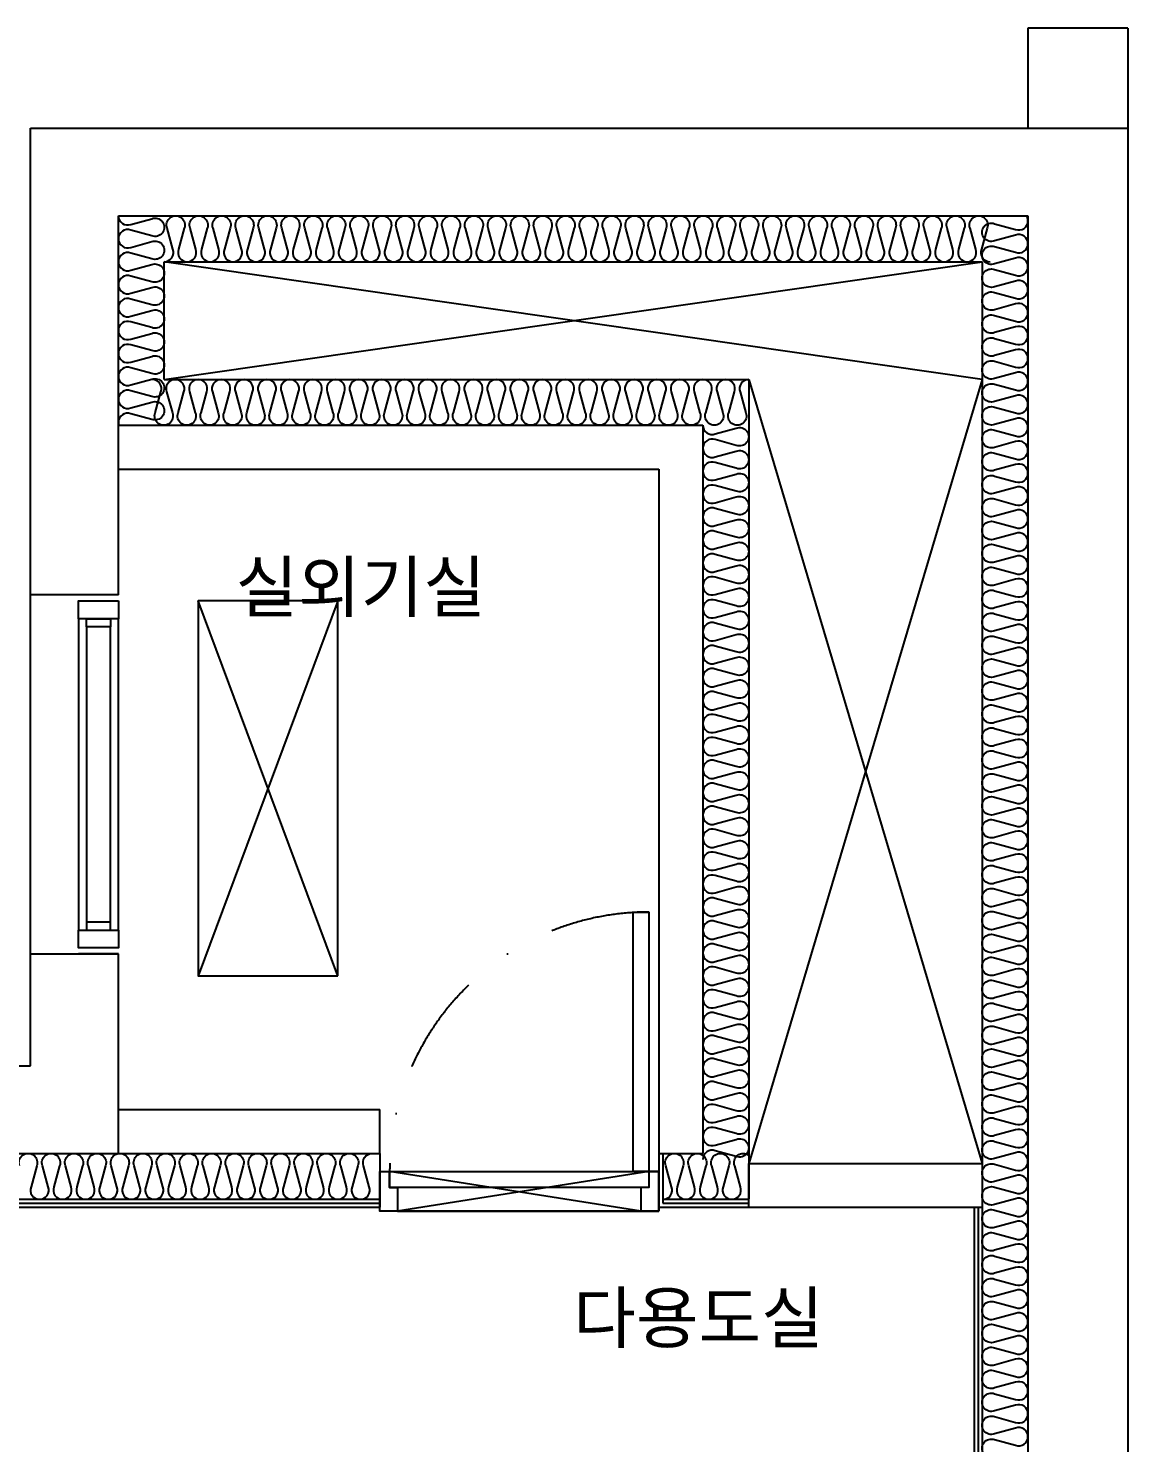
# Model space of a CAD drawing. Header units: millimetres. Extents: x -33000 to 294000, y 0 to 42408.
# Drawn here: x 222600 to 225356, y 20180 to 23725 of the extents above; entities that cross this region are included whole.
import ezdxf
from ezdxf.enums import TextEntityAlignment as Align

# ---------------------------------------------------------------- set-up
doc = ezdxf.new("R2010")
doc.units = ezdxf.units.MM
doc.header["$LTSCALE"] = 50
doc.linetypes.add('DASHDOTX2', pattern=[2, 1, -0.5, 0, -0.5])
doc.layers.add('arch', color=8, linetype='Continuous')
doc.layers.add('실명', color=9, linetype='Continuous')
doc.styles.add('FORTELINE', font='malgun.ttf')

# ---------------------------------------------------------------- blocks, each defined once
blk = doc.blocks.new('방화문 700')
at = {"linetype": 'Continuous', "ltscale": 4}
for points in [[(-65, 650), (-25, 650), (-25, 0), (-65, 0)], [(0, -100), (-700, -100), (-700, 0), (0, 0)], [(-675, -40), (-675, 0), (-25, 0), (-25, -40)]]:
    blk.add_lwpolyline(points, close=True, dxfattribs=at)
for points in [[(-700, -100), (-700, 0), (-675, 0), (-675, -40), (-655, -40), (-655, -100), (-700, -100)], [(0, -100), (0, 0), (-25, 0), (-25, -40), (-45, -40), (-45, -100), (0, -100)]]:
    blk.add_lwpolyline(points, dxfattribs=at)
blk.add_lwpolyline([(-675, 0), (-25, 0), (-655, -100), (-45, -100)], close=True)
at = {"linetype": 'DASHDOTX2', "ltscale": 5}
blk.add_arc((-25, 0), 650, 90, 180, dxfattribs=at)
blk = doc.blocks.new('XR-Unit-Plan$0$AG-900')
for p, q in [((0, 0), (0, 100)), ((840, 100), (60, 100)), ((820, 80), (80, 80)), ((900, 0), (900, 100)), ((60, 0), (840, 0)), ((80, 20), (820, 20))]:
    blk.add_line(p, q)
for points in [[(60, 0), (15, 0), (15, 100), (60, 100)], [(60, 20), (80, 20), (80, 80), (60, 80)], [(840, 20), (820, 20), (820, 80), (840, 80)], [(885, 0), (840, 0), (840, 100), (885, 100)]]:
    blk.add_lwpolyline(points, close=True)

msp = doc.modelspace()

# ---------------------------------------------------------------- linework, layer by layer
at = {"layer": 'arch'}
for p, q in [((225106.2, 23724.6), (225106.2, 23474.6)), ((225356.2, 23724.6), (225106.2, 23724.6)), ((225356.2, 23724.6), (225356.2, 23474.6))]:
    msp.add_line(p, q, dxfattribs=at)
at = {"layer": 'arch', "ltscale": 25}
for p, q in [((222606.2, 22304.6), (222606.2, 23474.6)), ((222606.2, 23474.6), (225356.2, 23474.6)), ((225356.2, 23474.6), (225356.2, 18374.6)), ((222826.2, 22304.6), (222826.2, 23254.6)), ((222826.2, 23254.6), (225106.2, 23254.6)), ((225106.2, 23254.6), (225106.2, 18124.6)), ((222941.2, 22844.6), (222941.2, 23139.6)), ((222941.2, 23139.6), (224991.2, 23139.6)), ((222941.2, 22844.6), (224991.2, 23139.6)), ((224991.2, 22844.6), (222941.2, 23139.6)), ((224991.2, 23139.6), (224991.2, 18044.6)), ((222941.2, 22844.6), (224406.2, 22844.6)), ((224406.2, 22844.6), (224406.2, 20790.9)), ((224406.2, 22844.6), (224991.2, 20879.6)), ((224991.2, 22844.6), (224406.2, 20879.6)), ((222826.2, 22729.6), (224291.2, 22729.6)), ((224291.2, 22729.6), (224291.2, 20904.6)), ((222826.2, 22619.6), (224181.2, 22619.6)), ((224181.2, 22619.6), (224181.2, 20904.6)), ((222606.2, 21404.6), (222606.2, 22304.6)), ((222826.2, 22304.6), (222606.2, 22304.6)), ((223376.2, 22289.6), (223026.2, 21349.6)), ((222606.2, 21124.6), (222606.2, 21404.6)), ((222606.2, 21404.6), (222826.2, 21404.6)), ((222826.2, 20904.6), (222826.2, 21404.6)), ((221666.2, 21124.6), (222606.2, 21124.6)), ((222826.2, 21014.6), (223481.2, 21014.6)), ((223481.2, 20904.6), (223481.2, 21014.6)), ((221666.2, 20904.6), (222826.2, 20904.6)), ((222826.2, 20904.6), (223481.2, 20904.6)), ((223481.2, 20904.6), (223481.2, 20769.6)), ((224181.2, 20904.6), (224181.2, 20769.6)), ((224181.2, 20904.6), (224291.2, 20904.6)), ((224191.2, 20904.6), (224191.2, 20779.6)), ((224406.2, 20879.6), (224991.2, 20879.6)), ((224406.2, 20769.6), (224406.2, 20879.6)), ((221651.2, 20789.6), (222941.2, 20789.6)), ((221651.2, 20789.6), (223481.2, 20789.6)), ((221666.2, 20779.6), (223481.2, 20779.6)), ((224191.2, 20789.6), (224406.2, 20789.6)), ((224191.2, 20779.6), (224406.2, 20779.6)), ((221666.2, 20769.6), (223481.2, 20769.6)), ((224181.2, 20769.6), (224406.2, 20769.6)), ((224406.2, 20769.6), (224991.2, 20769.6)), ((224971.2, 20769.6), (224971.2, 19139.6)), ((224981.2, 20769.6), (224981.2, 19139.6))]:
    msp.add_line(p, q, dxfattribs=at)
for points in [[(222826.2, 23254.6, 0.524856), (222857.4, 23233.1), (222910, 23247.4, -1.449198), (222910, 23204.4), (222857.4, 23218.6, 0.524856), (222826.2, 23197.1, 0.524856), (222857.4, 23175.6), (222910, 23189.9, -1.449198), (222910, 23146.9), (222857.4, 23161.1, 0.524856), (222826.2, 23139.6, 0.524856), (222857.4, 23118.1), (222910, 23132.4, -1.449198), (222910, 23089.4), (222857.4, 23103.6, 0.524856), (222826.2, 23082.1, 0.524856), (222857.4, 23060.6), (222910, 23074.9, -1.449198), (222910.1, 23031.9), (222857.4, 23046.1, 0.524856), (222826.2, 23024.6, 0.524856), (222857.4, 23003.1), (222910.1, 23017.4, -1.449198), (222910.1, 22974.4), (222857.4, 22988.6, 0.524856), (222826.2, 22967.1, 0.524856), (222857.4, 22945.6), (222910.1, 22959.9, -1.449198), (222910.1, 22916.9), (222857.4, 22931.1, 0.524856), (222826.2, 22909.6, 0.524856), (222857.4, 22888.1), (222910.1, 22902.4, -1.449198), (222910.1, 22859.4), (222857.4, 22873.6, 0.524856), (222826.2, 22852.1, 0.524856), (222857.4, 22830.6), (222910.1, 22844.9, -1.449198), (222910.1, 22801.9), (222857.4, 22816.1, 0.524856), (222826.2, 22794.6, 0.524856), (222857.4, 22773.1), (222910.1, 22787.4, -1.449198), (222910.1, 22744.4), (222857.4, 22758.6, 0.524856), (222826.2, 22737.1, 0.083219), (222827.5, 22729.6, 0.083219)], [(222941.2, 23139.6, 0.524856), (222962.7, 23170.8), (222948.5, 23223.4, -1.449198), (222991.5, 23223.4), (222977.2, 23170.8, 0.524856), (222998.7, 23139.6, 0.524856), (223020.2, 23170.8), (223006, 23223.4, -1.449198), (223049, 23223.4), (223034.7, 23170.8, 0.524856), (223056.2, 23139.6, 0.524856), (223077.7, 23170.8), (223063.5, 23223.4, -1.449198), (223106.5, 23223.4), (223092.2, 23170.8, 0.524856), (223113.7, 23139.6, 0.524856), (223135.2, 23170.8), (223121, 23223.4, -1.449198), (223164, 23223.4), (223149.7, 23170.8, 0.524856), (223171.2, 23139.6, 0.524856), (223192.7, 23170.8), (223178.5, 23223.4, -1.449198), (223221.5, 23223.4), (223207.2, 23170.8, 0.524856), (223228.7, 23139.6, 0.524856), (223250.2, 23170.8), (223236, 23223.4, -1.449198), (223279, 23223.4), (223264.7, 23170.8, 0.524856), (223286.2, 23139.6, 0.524856), (223307.7, 23170.8), (223293.5, 23223.4, -1.449198), (223336.5, 23223.4), (223322.2, 23170.8, 0.524856), (223343.7, 23139.6, 0.524856), (223365.2, 23170.8), (223351, 23223.4, -1.449198), (223394, 23223.4), (223379.7, 23170.8, 0.524856), (223401.2, 23139.6, 0.524856), (223422.7, 23170.8), (223408.5, 23223.4, -1.449198), (223451.5, 23223.4), (223437.2, 23170.8, 0.524856), (223458.7, 23139.6, 0.524856), (223480.2, 23170.8), (223466, 23223.4, -1.449198), (223509, 23223.4), (223494.7, 23170.8, 0.524856), (223516.2, 23139.6, 0.524856), (223537.7, 23170.8), (223523.5, 23223.4, -1.449198), (223566.5, 23223.4), (223552.2, 23170.8, 0.524856), (223573.7, 23139.6, 0.524856), (223595.2, 23170.8), (223581, 23223.4, -1.449198), (223624, 23223.4), (223609.7, 23170.8, 0.524856), (223631.2, 23139.6, 0.524856), (223652.7, 23170.8), (223638.5, 23223.4, -1.449198), (223681.5, 23223.4), (223667.2, 23170.8, 0.524856), (223688.7, 23139.6, 0.524856), (223710.2, 23170.8), (223696, 23223.4, -1.449198), (223739, 23223.4), (223724.7, 23170.8, 0.524856), (223746.2, 23139.6, 0.524856), (223767.7, 23170.8), (223753.5, 23223.4, -1.449198), (223796.5, 23223.4), (223782.2, 23170.8, 0.524856), (223803.7, 23139.6, 0.524856), (223825.2, 23170.8), (223811, 23223.4, -1.449198), (223854, 23223.4), (223839.7, 23170.8, 0.524856), (223861.2, 23139.6, 0.524856), (223882.7, 23170.8), (223868.5, 23223.4, -1.449198), (223911.5, 23223.4), (223897.2, 23170.8, 0.524856), (223918.7, 23139.6, 0.524856), (223940.2, 23170.8), (223926, 23223.4, -1.449198), (223969, 23223.4), (223954.7, 23170.8, 0.524856), (223976.2, 23139.6, 0.524856), (223997.7, 23170.8), (223983.5, 23223.4, -1.449198), (224026.5, 23223.4), (224012.2, 23170.8, 0.524856), (224033.7, 23139.6, 0.524856), (224055.2, 23170.8), (224041, 23223.4, -1.449198), (224084, 23223.4), (224069.7, 23170.8, 0.524856), (224091.2, 23139.6, 0.524856), (224112.7, 23170.8), (224098.5, 23223.4, -1.449198), (224141.5, 23223.4), (224127.2, 23170.8, 0.524856), (224148.7, 23139.6, 0.524856), (224170.2, 23170.8), (224156, 23223.4, -1.449198), (224199, 23223.4), (224184.7, 23170.8, 0.524856), (224206.2, 23139.6, 0.524856), (224227.7, 23170.8), (224213.5, 23223.4, -1.449198), (224256.5, 23223.4), (224242.2, 23170.8, 0.524856), (224263.7, 23139.6, 0.524856), (224285.2, 23170.8), (224271, 23223.4, -1.449198), (224314, 23223.4), (224299.7, 23170.8, 0.524856), (224321.2, 23139.6, 0.524856), (224342.7, 23170.8), (224328.5, 23223.4, -1.449198), (224371.5, 23223.4), (224357.2, 23170.8, 0.524856), (224378.7, 23139.6, 0.524856), (224400.2, 23170.8), (224386, 23223.4, -1.449198), (224429, 23223.4), (224414.7, 23170.8, 0.524856), (224436.2, 23139.6, 0.524856), (224457.7, 23170.8), (224443.5, 23223.4, -1.449198), (224486.5, 23223.4), (224472.2, 23170.8, 0.524856), (224493.7, 23139.6, 0.524856), (224515.2, 23170.8), (224501, 23223.4, -1.449198), (224544, 23223.4), (224529.7, 23170.8, 0.524856), (224551.2, 23139.6, 0.524856), (224572.7, 23170.8), (224558.5, 23223.4, -1.449198), (224601.5, 23223.4), (224587.2, 23170.8, 0.524856), (224608.7, 23139.6, 0.524856), (224630.2, 23170.8), (224616, 23223.4, -1.449198), (224659, 23223.4), (224644.7, 23170.8, 0.524856), (224666.2, 23139.6, 0.524856), (224687.7, 23170.8), (224673.5, 23223.4, -1.449198), (224716.5, 23223.4), (224702.2, 23170.8, 0.524856), (224723.7, 23139.6, 0.524856), (224745.2, 23170.8), (224731, 23223.4, -1.449198), (224774, 23223.4), (224759.7, 23170.8, 0.524856), (224781.2, 23139.6, 0.524856), (224802.7, 23170.8), (224788.5, 23223.4, -1.449198), (224831.5, 23223.4), (224817.2, 23170.8, 0.524856), (224838.7, 23139.6, 0.524856), (224860.2, 23170.8), (224846, 23223.4, -1.449198), (224889, 23223.4), (224874.7, 23170.8, 0.524856), (224896.2, 23139.6, 0.524856), (224917.7, 23170.8), (224903.5, 23223.4, -1.449198), (224946.5, 23223.4), (224932.2, 23170.8, 0.524856), (224953.7, 23139.6, 0.524856), (224975.2, 23170.8), (224961, 23223.4, -1.449198), (225004, 23223.4), (224989.7, 23170.8, 0.524856), (225011.2, 23139.6)], [(225022.4, 20144.3, -1.449198), (225022.4, 20187.4), (225075, 20173.1, 0.524856), (225106.2, 20194.6, 0.524856), (225075, 20216.1), (225022.4, 20201.8, -1.449198), (225022.4, 20244.9), (225075, 20230.6, 0.524856), (225106.2, 20252.1, 0.524856), (225075, 20273.6), (225022.4, 20259.3, -1.449198), (225022.4, 20302.4), (225075, 20288.1, 0.524856), (225106.2, 20309.6, 0.524856), (225075, 20331.1), (225022.4, 20316.8, -1.449198), (225022.4, 20359.9), (225075, 20345.6, 0.524856), (225106.2, 20367.1, 0.524856), (225075, 20388.6), (225022.4, 20374.3, -1.449198), (225022.4, 20417.4), (225075, 20403.1, 0.524856), (225106.2, 20424.6, 0.524856), (225075, 20446.1), (225022.4, 20431.8, -1.449198), (225022.4, 20474.9), (225075, 20460.6, 0.524856), (225106.2, 20482.1, 0.524856), (225075, 20503.6), (225022.4, 20489.3, -1.449198), (225022.4, 20532.4), (225075, 20518.1, 0.524856), (225106.2, 20539.6, 0.524856), (225075, 20561.1), (225022.4, 20546.8, -1.449198), (225022.4, 20589.9), (225075, 20575.6, 0.524856), (225106.2, 20597.1, 0.524856), (225075, 20618.6), (225022.4, 20604.3, -1.449198), (225022.4, 20647.4), (225075, 20633.1, 0.524856), (225106.2, 20654.6, 0.524856), (225075, 20676.1), (225022.4, 20661.8, -1.449198), (225022.4, 20704.9), (225075, 20690.6, 0.524856), (225106.2, 20712.1, 0.524856), (225075, 20733.6), (225022.4, 20719.3, -1.449198), (225022.4, 20762.4), (225075, 20748.1, 0.524856), (225106.2, 20769.6, 0.524856), (225075, 20791.1), (225022.4, 20776.8, -1.449198), (225022.4, 20819.9), (225075, 20805.6, 0.524856), (225106.2, 20827.1, 0.524856), (225075, 20848.6), (225022.4, 20834.3, -1.449198), (225022.4, 20877.4), (225075, 20863.1, 0.524856), (225106.2, 20884.6, 0.524856), (225075, 20906.1), (225022.4, 20891.8, -1.449198), (225022.4, 20934.9), (225075, 20920.6, 0.524856), (225106.2, 20942.1, 0.524856), (225075, 20963.6), (225022.4, 20949.3, -1.449198), (225022.4, 20992.4), (225075, 20978.1, 0.524856), (225106.2, 20999.6, 0.524856), (225075, 21021.1), (225022.4, 21006.8, -1.449198), (225022.4, 21049.9), (225075, 21035.6, 0.524856), (225106.2, 21057.1, 0.524856), (225075, 21078.6), (225022.4, 21064.3, -1.449198), (225022.4, 21107.4), (225075, 21093.1, 0.524856), (225106.2, 21114.6, 0.524856), (225075, 21136.1), (225022.4, 21121.8, -1.449198), (225022.4, 21164.9), (225075, 21150.6, 0.524856), (225106.2, 21172.1, 0.524856), (225075, 21193.6), (225022.4, 21179.3, -1.449198), (225022.4, 21222.4), (225075, 21208.1, 0.524856), (225106.2, 21229.6, 0.524856), (225075, 21251.1), (225022.4, 21236.8, -1.449198), (225022.4, 21279.9), (225075, 21265.6, 0.524856), (225106.2, 21287.1, 0.524856), (225075, 21308.6), (225022.4, 21294.3, -1.449198), (225022.4, 21337.4), (225075, 21323.1, 0.524856), (225106.2, 21344.6, 0.524856), (225075, 21366.1), (225022.4, 21351.8, -1.449198), (225022.4, 21394.9), (225075, 21380.6, 0.524856), (225106.2, 21402.1, 0.524856), (225075, 21423.6), (225022.4, 21409.3, -1.449198), (225022.4, 21452.4), (225075, 21438.1, 0.524856), (225106.2, 21459.6, 0.524856), (225075, 21481.1), (225022.4, 21466.8, -1.449198), (225022.4, 21509.9), (225075, 21495.6, 0.524856), (225106.2, 21517.1, 0.524856), (225075, 21538.6), (225022.4, 21524.3, -1.449198), (225022.4, 21567.4), (225075, 21553.1, 0.524856), (225106.2, 21574.6, 0.524856), (225075, 21596.1), (225022.4, 21581.8, -1.449198), (225022.4, 21624.9), (225075, 21610.6, 0.524856), (225106.2, 21632.1, 0.524856), (225075, 21653.6), (225022.4, 21639.3, -1.449198), (225022.4, 21682.4), (225075, 21668.1, 0.524856), (225106.2, 21689.6, 0.524856), (225075, 21711.1), (225022.4, 21696.8, -1.449198), (225022.4, 21739.9), (225075, 21725.6, 0.524856), (225106.2, 21747.1, 0.524856), (225075, 21768.6), (225022.4, 21754.3, -1.449198), (225022.4, 21797.4), (225075, 21783.1, 0.524856), (225106.2, 21804.6, 0.524856), (225075, 21826.1), (225022.4, 21811.8, -1.449198), (225022.4, 21854.9), (225075, 21840.6, 0.524856), (225106.2, 21862.1, 0.524856), (225075, 21883.6), (225022.4, 21869.3, -1.449198), (225022.4, 21912.4), (225075, 21898.1, 0.524856), (225106.2, 21919.6, 0.524856), (225075, 21941.1), (225022.4, 21926.8, -1.449198), (225022.4, 21969.9), (225075, 21955.6, 0.524856), (225106.2, 21977.1, 0.524856), (225075, 21998.6), (225022.4, 21984.3, -1.449198), (225022.4, 22027.4), (225075, 22013.1, 0.524856), (225106.2, 22034.6, 0.524856), (225075, 22056.1), (225022.4, 22041.8, -1.449198), (225022.4, 22084.9), (225075, 22070.6, 0.524856), (225106.2, 22092.1, 0.524856), (225075, 22113.6), (225022.4, 22099.3, -1.449198), (225022.4, 22142.4), (225075, 22128.1, 0.524856), (225106.2, 22149.6, 0.524856), (225075, 22171.1), (225022.4, 22156.8, -1.449198), (225022.4, 22199.9), (225075, 22185.6, 0.524856), (225106.2, 22207.1, 0.524856), (225075, 22228.6), (225022.4, 22214.3, -1.449198), (225022.4, 22257.4), (225075, 22243.1, 0.524856), (225106.2, 22264.6, 0.524856), (225075, 22286.1), (225022.4, 22271.8, -1.449198), (225022.4, 22314.9), (225075, 22300.6, 0.524856), (225106.2, 22322.1, 0.524856), (225075, 22343.6), (225022.4, 22329.3, -1.449198), (225022.4, 22372.4), (225075, 22358.1, 0.524856), (225106.2, 22379.6, 0.524856), (225075, 22401.1), (225022.4, 22386.8, -1.449198), (225022.4, 22429.9), (225075, 22415.6, 0.524856), (225106.2, 22437.1, 0.524856), (225075, 22458.6), (225022.4, 22444.3, -1.449198), (225022.4, 22487.4), (225075, 22473.1, 0.524856), (225106.2, 22494.6, 0.524856), (225075, 22516.1), (225022.4, 22501.8, -1.449198), (225022.4, 22544.9), (225075, 22530.6, 0.524856), (225106.2, 22552.1, 0.524856), (225075, 22573.6), (225022.4, 22559.3, -1.449198), (225022.4, 22602.4), (225075, 22588.1, 0.524856), (225106.2, 22609.6, 0.524856), (225075, 22631.1), (225022.4, 22616.8, -1.449198), (225022.4, 22659.9), (225075, 22645.6, 0.524856), (225106.2, 22667.1, 0.524856), (225075, 22688.6), (225022.4, 22674.3, -1.449198), (225022.4, 22717.4), (225075, 22703.1, 0.524856), (225106.2, 22724.6, 0.524856), (225075, 22746.1), (225022.4, 22731.8, -1.449198), (225022.4, 22774.9), (225075, 22760.6, 0.524856), (225106.2, 22782.1, 0.524856), (225075, 22803.6), (225022.4, 22789.3, -1.449198), (225022.4, 22832.4), (225075, 22818.1, 0.524856), (225106.2, 22839.6, 0.524856), (225075, 22861.1), (225022.4, 22846.8, -1.449198), (225022.4, 22889.9), (225075, 22875.6, 0.524856), (225106.2, 22897.1, 0.524856), (225075, 22918.6), (225022.4, 22904.3, -1.449198), (225022.4, 22947.4), (225075, 22933.1, 0.524856), (225106.2, 22954.6, 0.524856), (225075, 22976.1), (225022.4, 22961.8, -1.449198), (225022.4, 23004.9), (225075, 22990.6, 0.524856), (225106.2, 23012.1, 0.524856), (225075, 23033.6), (225022.4, 23019.3, -1.449198), (225022.4, 23062.4), (225075, 23048.1, 0.524856), (225106.2, 23069.6, 0.524856), (225075, 23091.1), (225022.4, 23076.8, -1.449198), (225022.4, 23119.9), (225075, 23105.6, 0.524856), (225106.2, 23127.1, 0.524856), (225075, 23148.6), (225022.4, 23134.3, -1.449198), (225022.4, 23177.4), (225075, 23163.1, 0.524856), (225106.2, 23184.6, 0.524856), (225075, 23206.1), (225022.4, 23191.8, -1.449198), (225022.4, 23234.9), (225075, 23220.6, 0.524856), (225106.2, 23242.1, 0.144617), (225102.5, 23254.6, 0.144617)], [(224406.2, 22844.6, 0.524856), (224384.7, 22813.4), (224399, 22760.8, -1.449198), (224356, 22760.8), (224370.2, 22813.4, 0.524856), (224348.7, 22844.6, 0.524856), (224327.2, 22813.4), (224341.5, 22760.8, -1.449198), (224298.5, 22760.8), (224312.7, 22813.4, 0.524856), (224291.2, 22844.6, 0.524856), (224269.7, 22813.4), (224284, 22760.8, -1.449198), (224241, 22760.8), (224255.2, 22813.4, 0.524856), (224233.7, 22844.6, 0.524856), (224212.2, 22813.4), (224226.5, 22760.8, -1.449198), (224183.5, 22760.8), (224197.7, 22813.4, 0.524856), (224176.2, 22844.6, 0.524856), (224154.7, 22813.4), (224169, 22760.8, -1.449198), (224126, 22760.8), (224140.2, 22813.4, 0.524856), (224118.7, 22844.6, 0.524856), (224097.2, 22813.4), (224111.5, 22760.8, -1.449198), (224068.5, 22760.8), (224082.7, 22813.4, 0.524856), (224061.2, 22844.6, 0.524856), (224039.7, 22813.4), (224054, 22760.8, -1.449198), (224011, 22760.8), (224025.2, 22813.4, 0.524856), (224003.7, 22844.6, 0.524856), (223982.2, 22813.4), (223996.5, 22760.8, -1.449198), (223953.5, 22760.8), (223967.7, 22813.4, 0.524856), (223946.2, 22844.6, 0.524856), (223924.7, 22813.4), (223939, 22760.8, -1.449198), (223896, 22760.8), (223910.2, 22813.4, 0.524856), (223888.7, 22844.6, 0.524856), (223867.2, 22813.4), (223881.5, 22760.8, -1.449198), (223838.5, 22760.8), (223852.7, 22813.4, 0.524856), (223831.2, 22844.6, 0.524856), (223809.7, 22813.4), (223824, 22760.8, -1.449198), (223781, 22760.8), (223795.2, 22813.4, 0.524856), (223773.7, 22844.6, 0.524856), (223752.2, 22813.4), (223766.5, 22760.8, -1.449198), (223723.5, 22760.8), (223737.7, 22813.4, 0.524856), (223716.2, 22844.6, 0.524856), (223694.7, 22813.4), (223709, 22760.8, -1.449198), (223666, 22760.8), (223680.2, 22813.4, 0.524856), (223658.7, 22844.6, 0.524856), (223637.2, 22813.4), (223651.5, 22760.8, -1.449198), (223608.5, 22760.8), (223622.7, 22813.4, 0.524856), (223601.2, 22844.6, 0.524856), (223579.7, 22813.4), (223594, 22760.8, -1.449198), (223551, 22760.8), (223565.2, 22813.4, 0.524856), (223543.7, 22844.6, 0.524856), (223522.2, 22813.4), (223536.5, 22760.8, -1.449198), (223493.5, 22760.8), (223507.7, 22813.4, 0.524856), (223486.2, 22844.6, 0.524856), (223464.7, 22813.4), (223479, 22760.8, -1.449198), (223436, 22760.8), (223450.2, 22813.4, 0.524856), (223428.7, 22844.6, 0.524856), (223407.2, 22813.4), (223421.5, 22760.8, -1.449198), (223378.5, 22760.8), (223392.7, 22813.4, 0.524856), (223371.2, 22844.6, 0.524856), (223349.7, 22813.4), (223364, 22760.8, -1.449198), (223321, 22760.8), (223335.2, 22813.4, 0.524856), (223313.7, 22844.6, 0.524856), (223292.2, 22813.4), (223306.5, 22760.8, -1.449198), (223263.5, 22760.8), (223277.7, 22813.4, 0.524856), (223256.2, 22844.6, 0.524856), (223234.7, 22813.4), (223249, 22760.8, -1.449198), (223206, 22760.8), (223220.2, 22813.4, 0.524856), (223198.7, 22844.6, 0.524856), (223177.2, 22813.4), (223191.5, 22760.8, -1.449198), (223148.5, 22760.8), (223162.7, 22813.4, 0.524856), (223141.2, 22844.6, 0.524856), (223119.7, 22813.4), (223134, 22760.8, -1.449198), (223091, 22760.8), (223105.2, 22813.4, 0.524856), (223083.7, 22844.6, 0.524856), (223062.2, 22813.4), (223076.5, 22760.8, -1.449198), (223033.5, 22760.8), (223047.7, 22813.4, 0.524856), (223026.2, 22844.6, 0.524856), (223004.7, 22813.4), (223019, 22760.8, -1.449198), (222976, 22760.8), (222990.2, 22813.4, 0.524856), (222968.7, 22844.6, 0.524856), (222947.2, 22813.4), (222961.5, 22760.8, -1.449198), (222918.5, 22760.8), (222932.7, 22813.4, 0.524856), (222911.2, 22844.6)], [(224291.2, 22729.6, 0.524856), (224322.4, 22708.1), (224375, 22722.4, -1.449198), (224375, 22679.3), (224322.4, 22693.6, 0.524856), (224291.2, 22672.1, 0.524856), (224322.4, 22650.6), (224375, 22664.9, -1.449198), (224375, 22621.8), (224322.4, 22636.1, 0.524856), (224291.2, 22614.6, 0.524856), (224322.4, 22593.1), (224375, 22607.4, -1.449198), (224375, 22564.3), (224322.4, 22578.6, 0.524856), (224291.2, 22557.1, 0.524856), (224322.4, 22535.6), (224375, 22549.9, -1.449198), (224375, 22506.8), (224322.4, 22521.1, 0.524856), (224291.2, 22499.6, 0.524856), (224322.4, 22478.1), (224375, 22492.4, -1.449198), (224375, 22449.3), (224322.4, 22463.6, 0.524856), (224291.2, 22442.1, 0.524856), (224322.4, 22420.6), (224375, 22434.9, -1.449198), (224375, 22391.8), (224322.4, 22406.1, 0.524856), (224291.2, 22384.6, 0.524856), (224322.4, 22363.1), (224375, 22377.4, -1.449198), (224375, 22334.3), (224322.4, 22348.6, 0.524856), (224291.2, 22327.1, 0.524856), (224322.4, 22305.6), (224375, 22319.9, -1.449198), (224375, 22276.8), (224322.4, 22291.1, 0.524856), (224291.2, 22269.6, 0.524856), (224322.4, 22248.1), (224375, 22262.4, -1.449198), (224375, 22219.3), (224322.4, 22233.6, 0.524856), (224291.2, 22212.1, 0.524856), (224322.4, 22190.6), (224375, 22204.9, -1.449198), (224375, 22161.8), (224322.4, 22176.1, 0.524856), (224291.2, 22154.6, 0.524856), (224322.4, 22133.1), (224375, 22147.4, -1.449198), (224375, 22104.3), (224322.4, 22118.6, 0.524856), (224291.2, 22097.1, 0.524856), (224322.4, 22075.6), (224375, 22089.9, -1.449198), (224375, 22046.8), (224322.4, 22061.1, 0.524856), (224291.2, 22039.6, 0.524856), (224322.4, 22018.1), (224375, 22032.4, -1.449198), (224375, 21989.3), (224322.4, 22003.6, 0.524856), (224291.2, 21982.1, 0.524856), (224322.4, 21960.6), (224375, 21974.9, -1.449198), (224375, 21931.8), (224322.4, 21946.1, 0.524856), (224291.2, 21924.6, 0.524856), (224322.4, 21903.1), (224375, 21917.4, -1.449198), (224375, 21874.3), (224322.4, 21888.6, 0.524856), (224291.2, 21867.1, 0.524856), (224322.4, 21845.6), (224375, 21859.9, -1.449198), (224375, 21816.8), (224322.4, 21831.1, 0.524856), (224291.2, 21809.6, 0.524856), (224322.4, 21788.1), (224375, 21802.4, -1.449198), (224375, 21759.3), (224322.4, 21773.6, 0.524856), (224291.2, 21752.1, 0.524856), (224322.4, 21730.6), (224375, 21744.9, -1.449198), (224375, 21701.8), (224322.4, 21716.1, 0.524856), (224291.2, 21694.6, 0.524856), (224322.4, 21673.1), (224375, 21687.4, -1.449198), (224375, 21644.3), (224322.4, 21658.6, 0.524856), (224291.2, 21637.1, 0.524856), (224322.4, 21615.6), (224375, 21629.9, -1.449198), (224375, 21586.8), (224322.4, 21601.1, 0.524856), (224291.2, 21579.6, 0.524856), (224322.4, 21558.1), (224375, 21572.4, -1.449198), (224375, 21529.3), (224322.4, 21543.6, 0.524856), (224291.2, 21522.1, 0.524856), (224322.4, 21500.6), (224375, 21514.9, -1.449198), (224375, 21471.8), (224322.4, 21486.1, 0.524856), (224291.2, 21464.6, 0.524856), (224322.4, 21443.1), (224375, 21457.4, -1.449198), (224375, 21414.3), (224322.4, 21428.6, 0.524856), (224291.2, 21407.1, 0.524856), (224322.4, 21385.6), (224375, 21399.9, -1.449198), (224375, 21356.8), (224322.4, 21371.1, 0.524856), (224291.2, 21349.6, 0.524856), (224322.4, 21328.1), (224375, 21342.4, -1.449198), (224375, 21299.3), (224322.4, 21313.6, 0.524856), (224291.2, 21292.1, 0.524856), (224322.4, 21270.6), (224375, 21284.9, -1.449198), (224375, 21241.8), (224322.4, 21256.1, 0.524856), (224291.2, 21234.6, 0.524856), (224322.4, 21213.1), (224375, 21227.4, -1.449198), (224375, 21184.3), (224322.4, 21198.6, 0.524856), (224291.2, 21177.1, 0.524856), (224322.4, 21155.6), (224375, 21169.9, -1.449198), (224375, 21126.8), (224322.4, 21141.1, 0.524856), (224291.2, 21119.6, 0.524856), (224322.4, 21098.1), (224375, 21112.4, -1.449198), (224375, 21069.3), (224322.4, 21083.6, 0.524856), (224291.2, 21062.1, 0.524856), (224322.4, 21040.6), (224375, 21054.9, -1.449198), (224375, 21011.8), (224322.4, 21026.1, 0.524856), (224291.2, 21004.6, 0.524856), (224322.4, 20983.1), (224375, 20997.4, -1.449198), (224375, 20954.3), (224322.4, 20968.6, 0.524856), (224291.2, 20947.1, 0.524856), (224322.4, 20925.6), (224375, 20939.9, -1.449198), (224375, 20896.8), (224322.4, 20911.1, 0.524856), (224291.2, 20889.6)], [(222578.5, 20873.4, -1.449198), (222621.5, 20873.4), (222607.2, 20820.8, 0.524856), (222628.7, 20789.6, 0.524856), (222650.2, 20820.8), (222636, 20873.4, -1.449198), (222679, 20873.4), (222664.7, 20820.8, 0.524856), (222686.2, 20789.6, 0.524856), (222707.7, 20820.8), (222693.5, 20873.4, -1.449198), (222736.5, 20873.4), (222722.2, 20820.8, 0.524856), (222743.7, 20789.6, 0.524856), (222765.2, 20820.8), (222751, 20873.4, -1.449198), (222794, 20873.4), (222779.7, 20820.8, 0.524856), (222801.2, 20789.6, 0.524856), (222822.7, 20820.8), (222808.5, 20873.4, -1.449198), (222851.5, 20873.4), (222837.2, 20820.8, 0.524856), (222858.7, 20789.6, 0.524856), (222880.2, 20820.8), (222866, 20873.4, -1.449198), (222909, 20873.4), (222894.7, 20820.8, 0.524856), (222916.2, 20789.6, 0.524856), (222937.7, 20820.8), (222923.5, 20873.4, -1.449198), (222966.5, 20873.4), (222952.2, 20820.8, 0.524856), (222973.7, 20789.6, 0.524856), (222995.2, 20820.8), (222981, 20873.4, -1.449198), (223024, 20873.4), (223009.7, 20820.8, 0.524856), (223031.2, 20789.6, 0.524856), (223052.7, 20820.8), (223038.5, 20873.4, -1.449198), (223081.5, 20873.4), (223067.2, 20820.8, 0.524856), (223088.7, 20789.6, 0.524856), (223110.2, 20820.8), (223096, 20873.4, -1.449198), (223139, 20873.4), (223124.7, 20820.8, 0.524856), (223146.2, 20789.6, 0.524856), (223167.7, 20820.8), (223153.5, 20873.4, -1.449198), (223196.5, 20873.4), (223182.2, 20820.8, 0.524856), (223203.7, 20789.6, 0.524856), (223225.2, 20820.8), (223211, 20873.4, -1.449198), (223254, 20873.4), (223239.7, 20820.8, 0.524856), (223261.2, 20789.6, 0.524856), (223282.7, 20820.8), (223268.5, 20873.4, -1.449198), (223311.5, 20873.4), (223297.2, 20820.8, 0.524856), (223318.7, 20789.6, 0.524856), (223340.2, 20820.8), (223326, 20873.4, -1.449198), (223369, 20873.4), (223354.7, 20820.8, 0.524856), (223376.2, 20789.6, 0.524856), (223397.7, 20820.8), (223383.5, 20873.4, -1.449198), (223426.5, 20873.4), (223412.2, 20820.8, 0.524856), (223433.7, 20789.6, 0.524856), (223455.2, 20820.8), (223441, 20873.4, -0.507717), (223461.2, 20904.6)], [(224191.2, 20789.6, 0.524856), (224212.7, 20820.8), (224198.5, 20873.4, -1.449198), (224241.5, 20873.4), (224227.2, 20820.8, 0.524856), (224248.7, 20789.6, 0.524856), (224270.2, 20820.8), (224256, 20873.4, -1.449198), (224299, 20873.4), (224284.7, 20820.8, 0.524856), (224306.2, 20789.6, 0.524856), (224327.7, 20820.8), (224313.5, 20873.4, -1.449198), (224356.5, 20873.4), (224342.2, 20820.8, 0.524856), (224363.7, 20789.6, 0.524856), (224385.2, 20820.8), (224371, 20873.4, -0.750113), (224406.2, 20900, -0.750113)]]:
    msp.add_lwpolyline(points, format="xyb", dxfattribs=at)
msp.add_lwpolyline([(223376.2, 21349.6), (223376.2, 22289.6), (223026.2, 22289.6), (223026.2, 21349.6)], close=True, dxfattribs=at)
msp.add_lwpolyline([(223376.2, 21349.6), (223026.2, 22289.6)], dxfattribs=at)

# ---------------------------------------------------------------- block references
at = {"layer": 'arch', "ltscale": 25, "rotation": 90}
msp.add_blockref('XR-Unit-Plan$0$AG-900', (222826.2, 21404.6), dxfattribs=at)
at = {"layer": 'arch', "ltscale": 25}
msp.add_blockref('방화문 700', (224181.2, 20859.6), dxfattribs=at)

# ---------------------------------------------------------------- texts
at = {"layer": '실명', "ltscale": 25, "style": 'FORTELINE'}
for s, p in [('실외기실', (223433.7, 22324.7)), ('다용도실', (224280.5, 20492.8, 0))]:
    msp.add_text(s, height=125, dxfattribs=at).set_placement(p, align=Align.MIDDLE_CENTER)

doc.saveas('drawing.dxf')
